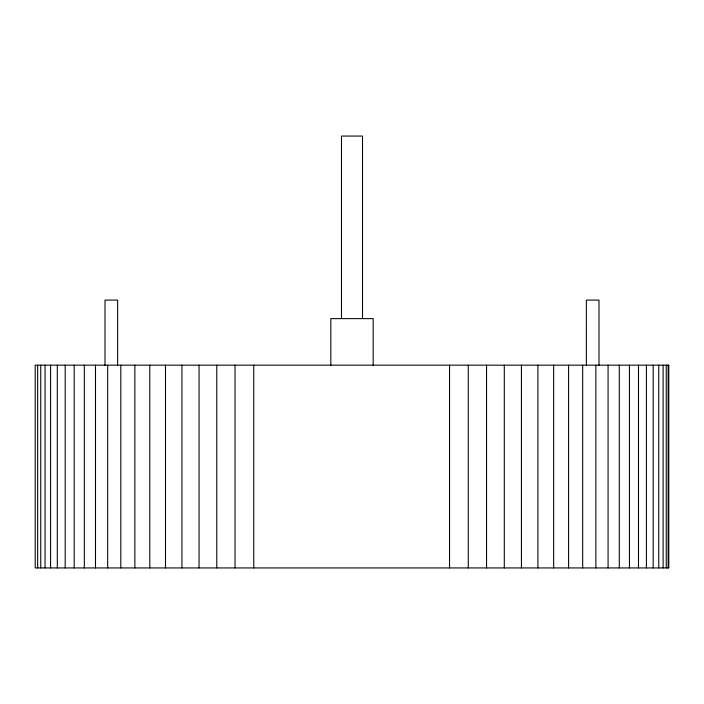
<?xml version="1.0" encoding="UTF-8"?>
<svg xmlns="http://www.w3.org/2000/svg" width="704" height="704" viewBox="0 0 704 704"><rect width="100%" height="100%" fill="white"/><g stroke="black" fill="none" stroke-linecap="round" stroke-linejoin="round"><path stroke-width="1.06" d="M668.149 365.165L668.149 567.934M666.257 365.165L666.257 567.934M663.115 365.165L663.115 567.934M658.75 365.165L658.75 567.934M653.18 365.165L653.18 567.934M646.413 365.165L646.413 567.934M638.493 365.165L638.493 567.934M629.438 365.165L629.438 567.934M619.282 365.165L619.282 567.934M608.08 365.165L608.08 567.934M598.998 365.165L598.998 300.098L586.37 300.098L586.362 365.165M595.866 365.165L595.866 567.934M582.683 365.165L582.683 567.934M568.594 365.165L568.594 567.934M553.652 365.165L553.652 567.934M537.909 365.165L537.909 567.934M521.435 365.165L521.435 567.934M504.293 365.165L504.293 567.934M486.552 365.165L486.552 567.934M468.274 365.165L468.274 567.934M449.539 365.165L449.539 567.934M373.164 365.165L373.164 318.622L330.836 318.622L330.836 365.165M362.525 318.622L362.525 136.066L341.475 136.066L341.475 318.622M253.748 365.165L253.748 567.934M235.03 365.165L235.03 567.934M216.779 365.165L216.779 567.934M199.056 365.165L199.056 567.934M181.94 365.165L181.94 567.934M165.493 365.165L165.493 567.934M149.776 365.165L149.776 567.934M134.86 365.165L134.86 567.934M120.806 365.165L120.806 567.934M117.638 365.165L117.638 300.098L105.01 300.098L105.002 365.165M107.668 365.165L107.668 567.934M95.489 365.165L95.489 567.934M84.322 365.165L84.322 567.934M74.21 365.165L74.21 567.934M65.19 365.165L65.19 567.934M57.306 365.165L57.306 567.934M50.591 365.165L50.591 567.934M45.056 365.165L45.056 567.934M40.744 365.165L40.744 567.934M37.655 365.165L37.655 567.934M668.8 365.165L35.2 365.165L35.2 567.934L668.8 567.934L668.8 365.165"/></g></svg>
